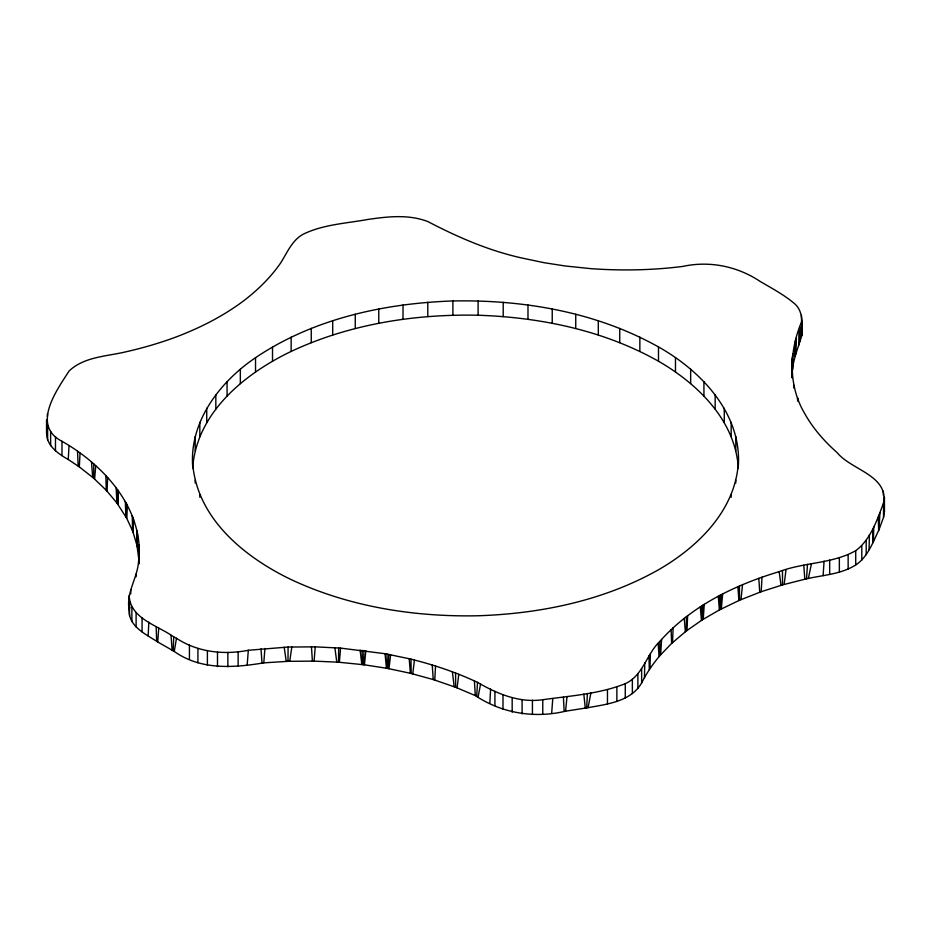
<?xml version="1.0" encoding="UTF-8"?>
<svg xmlns="http://www.w3.org/2000/svg" width="931" height="931" viewBox="0 0 931 931"><rect width="100%" height="100%" fill="white"/><g stroke="black" fill="none" stroke-linecap="round" stroke-linejoin="round"><path stroke-width="1.4" d="M138.603 563.581C145.271 510.525 105.052 465.791 61.981 441.282C31.049 425.397 56.744 390.17 69.197 370.875C83.871 357.167 104.924 356.48 123.509 352.36C140.011 348.706 156.28 344.109 172.2 338.419C197.884 329.039 222.672 316.715 244.527 300.166C258.213 289.541 270.746 277.31 280.615 263.007C287.667 251.987 292.683 238.464 305.729 233.029C325.152 224.336 346.891 223.265 367.582 219.507C387.599 216.562 408.628 214.13 428.004 221.625C457.773 237.23 488.845 250.66 521.791 257.992L544.065 262.693L565.14 265.975L590.417 268.617C621.14 270.84 652.096 270.304 682.679 266.441C709.399 260.599 737.247 266.185 759.964 281.325C771.892 288.354 784.333 294.883 794.888 303.948C803.837 312.083 801.789 324.744 801.847 335.521C797.704 349.323 791.49 363.02 792.153 377.777M138.963 563.569L139.056 547.219M139.045 560.951L136.973 545.38L132.807 531.415L126.697 518.195L116.934 503.019L106.285 490.311L93.717 478.243L93.763 463.999M138.614 560.706C137.823 577.72 125.894 592.314 129.153 609.758C128.327 626.47 145.899 634.209 157.688 641.948L174.26 651.421C200.596 670.285 233.623 667.876 263.787 662.849L288.005 661.336L314.108 661.115L338.512 662.209L364.428 664.815L387.308 668.365L410.35 673.276L433.229 679.56L455.643 687.287L475.299 695.597C502.007 713.321 534.406 718.604 565.559 711.203L588.055 707.653C607.093 704.22 630.927 701.532 641.634 682.935C646.568 673.148 652.747 664.117 659.788 655.727L659.823 641.412C690.953 606.151 734.78 584.971 779.154 571.657C804.023 562.219 832.291 563.872 855.717 550.698C870.881 539.34 876.967 520.115 883.542 503.066C888.593 475.38 851.12 469.934 837.237 452.722C824.331 441.317 812.798 428.202 804.431 413.073C787.963 385.073 789.22 350.405 801.847 321.242M793.922 388.064L793.922 385.225M138.696 564.174L138.719 558.542M792.037 377.136L792.06 371.678M117.643 503.927L117.713 489.741M288.005 661.336L288.086 647.045L315.225 646.859L340.583 648.104L385.05 653.713L409.209 658.729C432.659 664.397 455.643 672.101 477.498 682.353C497.235 693.839 519.382 703.114 542.761 699.728C570.424 695.783 599.11 694.084 625.271 683.68C643.158 675.627 646.428 654.167 659.823 641.412M659.788 655.727L671.612 643.414L686.356 630.915L686.473 616.555M126.453 517.706L126.569 503.636M132.993 531.915L133.133 518.008M136.089 576.801L136.124 574.09M338.512 662.209L338.686 647.941M792.56 369.223L792.747 353.757M795.318 355.235L795.493 340.362M686.356 630.915L702.614 619.639L719.36 609.956L739.563 600.216L761.197 591.709L782.54 584.889L804.838 579.222C821.91 575.09 840.472 574.636 855.717 564.977C867.913 556.878 872.871 542.284 879.004 529.692L879.178 514.983M137.264 546.881L137.451 533.696M798.751 345.32L798.973 330.47M702.614 619.639L702.893 605.185M133.156 532.416L133.47 519.114M644.438 677.826L644.787 662.907M869.065 549.709L869.426 534.813M363.567 664.699L363.951 650.466M873.371 541.889L873.778 526.771M649.966 668.598L650.385 653.702M126.697 518.195L127.105 504.73M117.969 504.393L118.423 490.777M720.664 609.258L721.164 594.711M107.1 491.184L107.6 477.475M173.166 650.862L173.713 636.885C157.886 625.434 130.037 618.719 129.153 595.479M879.004 529.692L879.923 512.888M672.519 642.565L673.125 627.75M795.726 354.164L796.401 338M388.157 668.528L388.797 654.365M93.717 478.243L79.333 466.897L80.031 453.129M586.67 707.921L587.391 693.514M686.903 630.531L687.66 615.682M148.11 635.885L148.867 622.094M489.857 702.928L490.602 689.045M79.333 466.897L68.254 459.518L69.034 445.728M761.197 591.709L762.012 577.15M476.707 696.248L477.498 682.353M434.742 680.026L435.568 666.002M660.603 654.865L661.604 639.492M806.525 578.849L807.491 564.361M823.109 575.602L824.075 561.149M703.231 619.266L704.255 604.37M157.688 641.948L158.736 628.285M247.192 664.699L248.321 650.28L288.086 647.045M314.108 661.115L315.225 646.859M551.687 712.96L552.781 698.541M263.787 662.849L264.916 648.476M94.613 479.081L95.742 465.837M339.373 662.278L340.583 648.104M721.339 608.921L722.654 593.99M364.428 664.815L365.86 650.734M565.559 711.203L567.014 696.702M740.971 599.634L742.531 584.715M388.983 668.702L390.624 654.749M457.098 687.881L458.774 674.277M412.736 673.869L414.47 660.056M784.158 584.459L786.02 569.679M289.716 661.301L291.845 646.975M68.254 459.518C57.757 453.572 44.316 444.168 47.097 430.32M879.306 528.866L883.542 517.345L884.45 511.375L884.45 497.096M738.132 468.491C743.101 415.133 701.939 371.283 658.485 346.937C596.247 312.025 523.618 299.596 452.897 300.957C384.003 303.355 313.398 318.728 255.525 357.69C219.332 382.199 188.411 422.604 192.868 468.491M192.868 465.36C198.303 411.281 245.272 373.447 291.147 351.418C349.288 324.163 414.237 313.91 478.103 315.237C540.504 317.308 603.707 330.342 658.485 361.216C696.958 383.432 733.791 418.822 738.132 465.36M192.868 465.64C198.303 519.719 245.272 557.553 291.147 579.582C349.288 606.837 414.237 617.09 478.103 615.763C540.504 613.692 603.707 600.658 658.485 569.784C696.958 547.568 733.791 512.178 738.132 465.64M174.26 651.421L176.494 638.305L173.713 636.885M478.103 696.993L480.582 683.982M588.055 707.653L590.917 692.839M808.341 578.512L811.483 563.627M129.153 609.758L129.781 607.384M176.494 638.305C197.663 652.224 223.847 655.098 248.321 650.28M884.019 509.001L884.45 511.375M284.199 647.254L286.248 661.429M779.154 571.657L781.039 585.355M334.881 647.732L336.778 662.116M452.385 671.833L454.188 686.764M360.122 650.024L361.822 664.501M583.83 694.107L585.273 708.154M385.05 653.713L386.458 668.225M700.31 606.884L701.45 620.407M684.25 618.347L685.356 631.742M718.301 596.259L719.36 609.956M409.209 658.729L410.35 673.276M91.506 462.16L92.693 477.405M803.779 565.187L804.838 579.222M171.036 635.396L172.119 650.28M260.994 648.826L262.007 663.012M737.911 586.681L738.877 600.53M758.8 578.302L759.743 592.232M432.24 664.978L433.229 679.56M311.454 646.789L312.397 661.08M801.847 335.521L801.463 315.26M658.194 643.461L659.043 656.658M474.403 680.91L475.299 695.597M116.131 487.739L116.934 503.019M563.418 697.214L564.151 711.4M362.043 650.222L362.694 664.583M77.529 451.337L78.192 466.082M125.313 501.506L125.883 516.728M671.135 629.6L671.612 643.414M156.164 626.749L156.676 641.343M701.578 606.023L702.021 620.011M105.831 475.555L106.285 490.311M878.282 517.066L878.655 530.507M648.954 655.855L649.314 669.575M386.935 654.016L387.308 668.365M132.249 515.809L132.598 530.914M797.518 397.595L797.588 400.377M719.71 595.468L720 609.596M872.743 528.831L872.964 542.703M125.964 502.565L126.174 517.217M794.876 342.631L795.039 356.27M410.99 659.136L411.165 673.462M136.799 530.402L136.973 545.38M797.867 398.712L797.89 401.377M739.412 585.995L739.563 600.216M132.726 516.903L132.807 531.415M792.281 358.179L792.339 371.236M782.471 570.633L782.54 584.889M455.585 672.973L455.643 687.287M138.94 545.042L138.987 559.962M792.386 356.003L792.397 370.247M791.944 369.502L791.955 377.59M137.078 531.496L137.101 545.88M883.542 503.066L883.542 517.345M883.379 491.137L883.379 495.42M866.191 540.422L866.191 554.701M861.803 545.845L861.803 560.125M855.717 550.698L855.717 564.977M848.141 554.783L848.141 569.074M839.355 557.972L839.355 572.251M829.672 560.136L829.672 574.427M800.264 327.165L800.264 341.444M735.804 436.592L735.804 450.872M735.804 480.128L735.804 482.98M731.172 422.278L731.172 436.569M731.172 494.431L731.172 497.294M724.271 408.278L724.271 422.569M715.171 394.709L715.171 409M703.929 381.687L703.929 395.966M690.662 369.304L690.662 383.595M675.475 357.69L675.475 371.981M658.485 346.937L658.485 361.216M641.634 668.656L641.634 682.935M639.853 337.138L639.853 351.418M637.886 674.242L637.886 688.521M632.358 679.316L632.358 693.595M625.271 683.68L625.271 697.971M619.743 328.364L619.743 342.643M616.869 687.206L616.869 701.485M607.466 689.731L607.466 704.011M598.307 320.706L598.307 334.985M575.742 314.213L575.742 328.492M552.234 308.952L552.234 323.243M542.761 699.728L542.761 714.019M532.427 700.252L532.427 714.531M527.982 304.972L527.982 319.252M522.105 699.635L522.105 713.914M512.178 697.889L512.178 712.168M503.205 302.296L503.205 316.587M502.996 695.085L502.996 709.375M494.92 691.337L494.92 705.617M478.103 300.957L478.103 315.237M452.897 300.957L452.897 315.237M427.795 302.296L427.795 316.587M403.018 304.972L403.018 319.252M378.766 308.952L378.766 323.243M355.258 314.213L355.258 328.492M332.693 320.706L332.693 334.985M311.257 328.364L311.257 342.643M291.147 337.138L291.147 351.418M272.515 346.937L272.515 361.216M255.525 357.69L255.525 371.981M240.338 369.304L240.338 383.595M238.127 651.572L238.127 665.863M227.862 652.491L227.862 666.771M227.071 381.687L227.071 395.966M217.493 652.27L217.493 666.549M215.829 394.709L215.829 409M207.392 650.909L207.392 665.188M206.729 408.278L206.729 422.569M199.828 422.278L199.828 436.569M199.828 494.431L199.828 497.294M197.919 648.465L197.919 662.744M195.196 436.592L195.196 450.872M195.196 480.128L195.196 482.98M189.424 645.02L189.424 659.311M142.071 617.672L142.071 631.951M136.112 612.761L136.112 627.052M131.888 607.291L131.888 621.582M130.736 589.556L130.736 593.838M129.537 601.461L129.537 615.74M61.981 441.282L61.981 455.562M55.476 436.604L55.476 450.895M50.635 431.309L50.635 445.6M47.458 413.655L47.458 416.506M47.621 425.583L47.621 439.863M46.55 419.625L46.55 433.904"/></g></svg>
